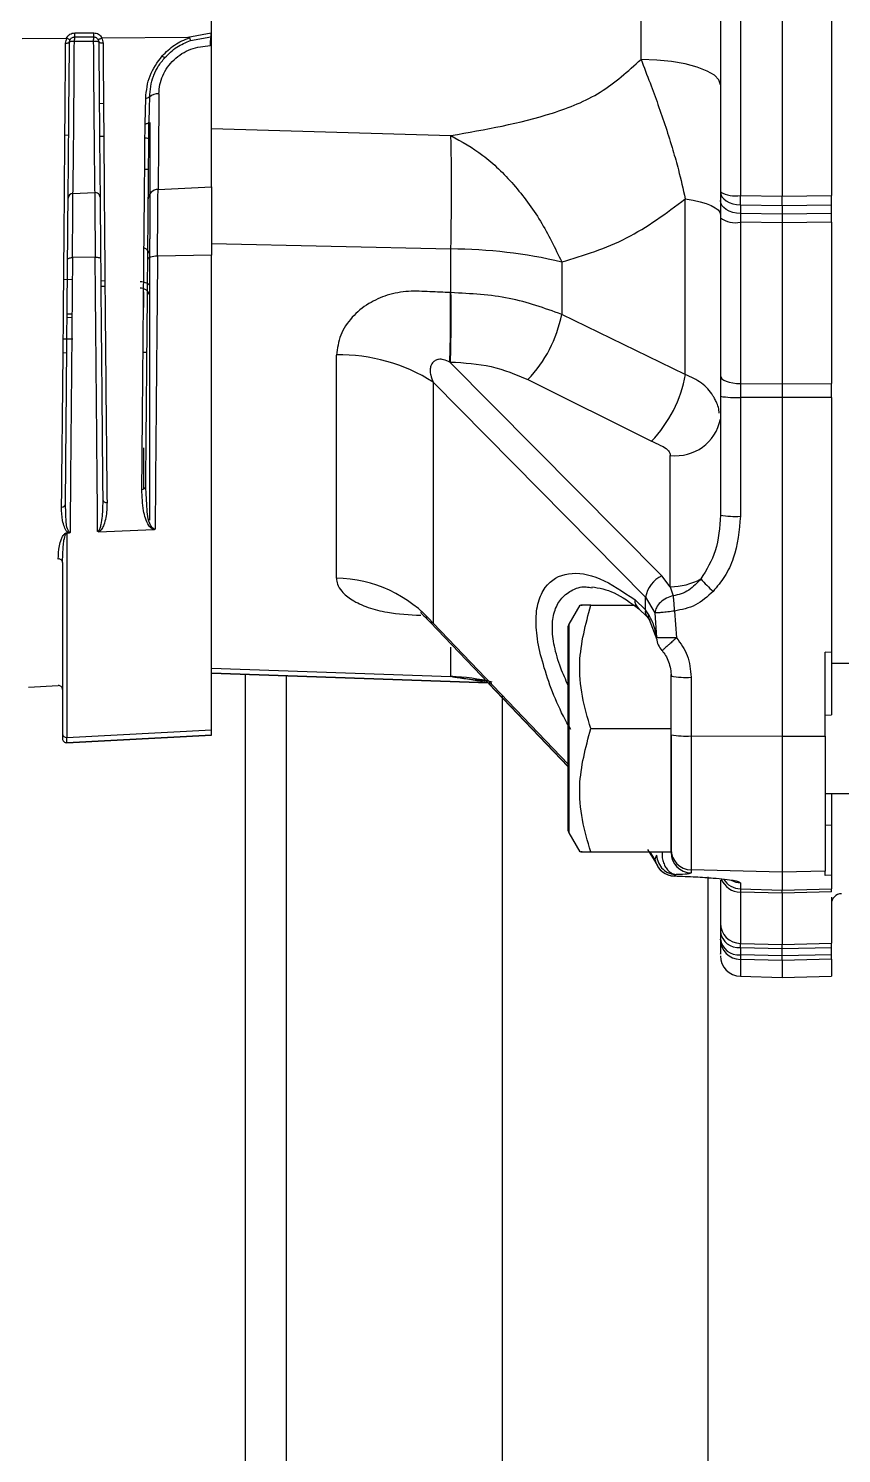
# Model space of a CAD drawing. Extents: x 150 to 4150, y 50 to 2920.
# Drawn here: x 1915.6 to 2014.5, y 1716.6 to 1889.9 of the extents above; entities that cross this region are included whole.
import ezdxf

# ---------------------------------------------------------------- set-up
doc = ezdxf.new("R2010")
doc.units = 0
doc.header["$LTSCALE"] = 10
doc.linetypes.add('SLD-KATı', pattern=[0])
doc.layers.get('0').update_dxf_attribs({"linetype": 'CONTINUOUS'})

msp = doc.modelspace()

# ---------------------------------------------------------------- linework, layer by layer
at = {"color": 7, "linetype": 'SLD-KATı'}
for p, q in [((2002.16, 1913.22), (2002.16, 1869.62)), ((2007.23, 1913.27), (2007.23, 1869.56)), ((2013.23, 1913.2), (2013.23, 1869.63)), ((1990.08, 1886.19), (1990.08, 1896.65)), ((1937.85, 1889.41), (1937.85, 1893.49)), ((1921.23, 1889.41), (1923.53, 1889.41)), ((1934.98, 1888.89), (1937.79, 1889.41)), ((1937.79, 1889.41), (1937.85, 1889.41)), ((1914.81, 1888.73), (1920.21, 1888.77)), ((1923.47, 1888.37), (1921.17, 1888.37)), ((1921.2, 1888.92), (1923.51, 1888.92)), ((1924.53, 1888.81), (1934.98, 1888.89)), ((1935.31, 1888.5), (1937.77, 1888.92)), ((1937.85, 1887.86), (1937.7, 1887.86)), ((1937.77, 1888.92), (1937.85, 1888.92)), ((1937.85, 1870.68), (1937.85, 1887.86)), ((1924.2, 1880.84), (1924.71, 1880.82)), ((1929.77, 1878.36), (1929.84, 1881.47)), ((1930.3, 1881.6), (1930.27, 1880.3)), ((1931.34, 1870.37), (1937.85, 1870.68)), ((1937.85, 1870.68), (1937.85, 1862.37)), ((1999.73, 1870.09), (1999.73, 1869.04)), ((1921, 1869.87), (1923.64, 1869.99)), ((1995.46, 1847.86), (1995.46, 1869.24)), ((2002.16, 1869.62), (2007.23, 1869.56)), ((2002.16, 1868.48), (2007.23, 1868.42)), ((2002.16, 1868.48), (2002.16, 1867.43)), ((2007.23, 1869.56), (2013.23, 1869.63)), ((2007.23, 1868.42), (2013.23, 1868.49)), ((2007.23, 1868.42), (2007.23, 1867.37)), ((2013.23, 1867.44), (2013.23, 1868.49)), ((2007.23, 1867.37), (2002.16, 1867.43)), ((2013.23, 1867.44), (2007.23, 1867.37)), ((2007.23, 1866.31), (2002.16, 1866.37)), ((2002.16, 1866.37), (2002.16, 1846.75)), ((2013.23, 1866.38), (2007.23, 1866.31)), ((2007.23, 1866.31), (2007.23, 1846.72)), ((2013.23, 1866.38), (2013.23, 1846.76)), ((1966.96, 1857.82), (1966.96, 1863.13)), ((1923.7, 1862.12), (1920.94, 1862.07)), ((1937.85, 1862.37), (1931.28, 1862.26)), ((1937.85, 1804.63), (1937.85, 1862.37)), ((1980.43, 1861.55), (1980.43, 1855.17)), ((1924.89, 1858.56), (1924.39, 1858.58)), ((1966.96, 1857.82), (1966.9, 1857.82)), ((1995.46, 1847.86), (1980.43, 1855.17)), ((1953.03, 1823.08), (1953.03, 1850.23)), ((1992.6, 1823.37), (1966.84, 1849.38)), ((1966.84, 1849.38), (1966.9, 1849.38)), ((1999.73, 1847.72), (1999.73, 1845.21)), ((1964.8, 1846.93), (1990.62, 1820.78)), ((1964.8, 1846.93), (1964.8, 1817.61)), ((1976.32, 1847.24), (1991.36, 1839.75)), ((2002.16, 1846.75), (2007.23, 1846.72)), ((2002.16, 1846.75), (2002.16, 1845.08)), ((2007.23, 1846.72), (2013.23, 1846.76)), ((1999.73, 1845.21), (1999.73, 1830.75)), ((2007.23, 1845.05), (2002.16, 1845.08)), ((2002.16, 1845.08), (2002.16, 1830.62)), ((2013.23, 1845.08), (2007.23, 1845.05)), ((2007.23, 1845.05), (2007.23, 1803.88)), ((2013.23, 1845.08), (2013.23, 1814.05)), ((1929.6, 1833.95), (1929.6, 1838.94)), ((1993.64, 1822.04), (1993.64, 1838.02)), ((1920.25, 1828.61), (1920.45, 1828.62)), ((1920.45, 1828.56), (1920.25, 1828.55)), ((1920.25, 1828.55), (1920.25, 1803.71)), ((1920.45, 1828.56), (1920.45, 1828.62)), ((1924.14, 1828.74), (1930.81, 1829.01)), ((1993.64, 1822.04), (1992.6, 1823.37)), ((1993.64, 1822.04), (1993.99, 1820.95)), ((1982.63, 1819.8), (1981.3, 1817.49)), ((1983.97, 1819.8), (1989.48, 1819.8)), ((1989.31, 1820.48), (1990.62, 1819.23)), ((1990.62, 1819.23), (1990.62, 1820.78)), ((1990.62, 1820.78), (1991.77, 1818.87)), ((1989.81, 1819.36), (1990.8, 1818.41)), ((1990.96, 1818.76), (1990.62, 1819.23)), ((1990.8, 1818.41), (1991.07, 1818.07)), ((1991.07, 1818.07), (1991.99, 1815.64)), ((1991.77, 1818.87), (1991.97, 1815.89)), ((1994.13, 1819.08), (1994.4, 1815.84)), ((1964.44, 1817.74), (1981.23, 1800.17)), ((1981.23, 1804.8), (1981.23, 1817.24)), ((2013.23, 1814.05), (2012.48, 1814.08)), ((2012.48, 1803.89), (2012.48, 1814.08)), ((2013.23, 1814.05), (2013.23, 1806.46)), ((1937.85, 1812.16), (1966.96, 1811.14)), ((1937.85, 1811.54), (1971.49, 1810.36)), ((1941.98, 1660.17), (1941.98, 1811.39)), ((1946.98, 1660.17), (1946.98, 1811.22)), ((1971.95, 1810.26), (1966.96, 1811.15)), ((1993.73, 1804.8), (1993.73, 1811.36)), ((2019.48, 1812.71), (2013.23, 1812.71)), ((1915.59, 1809.85), (1919.2, 1810.04)), ((1971.57, 1810.24), (1981.23, 1800.15)), ((1996.16, 1811.04), (1996.16, 1803.9)), ((1973.23, 1658.92), (1973.23, 1808.8)), ((2012.48, 1806.44), (2013.23, 1806.46)), ((1919.73, 1804.21), (1919.73, 1803.58)), ((1920.25, 1803.71), (1937.85, 1804.63)), ((1937.85, 1804.01), (1937.85, 1804.63)), ((1981.23, 1792.35), (1981.23, 1804.8)), ((1983.97, 1804.8), (1993.73, 1804.8)), ((1993.73, 1789.8), (1993.73, 1804.8)), ((1937.85, 1804.01), (1920.25, 1803.08)), ((1920.25, 1803.08), (1937.85, 1804)), ((1920.25, 1803.08), (1920.25, 1803.71)), ((1996.16, 1803.9), (2007.23, 1803.88)), ((1996.16, 1803.9), (1996.16, 1787.61)), ((2007.23, 1803.88), (2012.48, 1803.89)), ((2007.23, 1803.88), (2007.23, 1787.32)), ((2012.48, 1803.89), (2012.48, 1787.46)), ((2012.48, 1796.88), (2021.48, 1796.88)), ((2013.23, 1796.88), (2013.23, 1793.02)), ((1981.3, 1792.1), (1982.63, 1789.8)), ((2013.23, 1793.02), (2012.48, 1793.04)), ((2013.23, 1793.02), (2013.23, 1786.95)), ((1983.97, 1789.8), (1993.73, 1789.8)), ((1990.85, 1790.1), (1991.87, 1788.45)), ((1991.97, 1789.41), (1991.77, 1788.88)), ((1994.4, 1787.03), (1994.13, 1786.87)), ((2007.23, 1787.32), (1996.16, 1787.61)), ((1996.16, 1787.61), (1996.16, 1787.24)), ((2012.48, 1787.46), (2007.23, 1787.32)), ((2007.23, 1787.32), (2007.23, 1785.16)), ((2012.48, 1786.92), (2012.48, 1787.46)), ((2013.23, 1786.95), (2012.48, 1786.92)), ((2013.23, 1786.95), (2013.23, 1785.32)), ((1998.23, 1747.67), (1998.23, 1786.76)), ((1998.57, 1786.64), (1998.85, 1786.62)), ((2002.16, 1786.05), (2002.16, 1785.29)), ((2002.16, 1785.29), (2007.23, 1785.16)), ((2002.16, 1785.29), (2002.16, 1784.91)), ((2007.23, 1785.16), (2013.23, 1785.32)), ((2007.23, 1784.78), (2002.16, 1784.91)), ((2002.16, 1784.91), (2002.16, 1778.67)), ((2013.23, 1784.94), (2007.23, 1784.78)), ((2007.23, 1784.78), (2007.23, 1778.55)), ((2013.23, 1784.3), (2013.23, 1778.7)), ((1999.73, 1780.06), (1999.73, 1779.18)), ((2002.16, 1778.67), (2007.23, 1778.55)), ((2007.23, 1778.55), (2013.23, 1778.7)), ((2002.16, 1778.15), (2007.23, 1778.03)), ((2002.16, 1778.15), (2002.16, 1777.27)), ((2007.23, 1777.15), (2002.16, 1777.27)), ((2007.23, 1776.6), (2002.16, 1776.73)), ((2007.23, 1778.03), (2013.23, 1778.17)), ((2007.23, 1777.15), (2007.23, 1778.03)), ((2013.23, 1777.29), (2007.23, 1777.15)), ((2013.23, 1776.75), (2007.23, 1776.6)), ((2007.23, 1776.6), (2007.23, 1774.54)), ((2013.23, 1777.29), (2013.23, 1778.17)), ((2013.23, 1776.75), (2013.23, 1774.7)), ((2002.16, 1774.68), (2007.23, 1774.54)), ((2007.23, 1774.54), (2013.23, 1774.7)), ((1998.23, 1673), (1998.23, 1747.67))]:
    msp.add_line(p, q, dxfattribs=at)
at = {"color": 8, "linetype": 'SLD-KATı'}
for p, q in [((1930.27, 1880.3), (1930.24, 1878.54)), ((1937.85, 1877.78), (1966.96, 1876.92)), ((1920.48, 1876.94), (1920.02, 1876.96)), ((1924.74, 1876.8), (1924.23, 1876.82)), ((1930.19, 1872.81), (1929.72, 1872.81)), ((1937.85, 1863.79), (1966.96, 1863.13)), ((1929.95, 1863.07), (1929.97, 1863.07)), ((1919.88, 1859.45), (1920.91, 1859.41)), ((1924.38, 1859.29), (1924.88, 1859.27)), ((1920.28, 1854.82), (1920.87, 1854.81)), ((1920.88, 1855.2), (1920.29, 1855.2)), ((1919.82, 1852.2), (1920.98, 1852.18)), ((1920.25, 1850.47), (1919.8, 1850.48)), ((1929.6, 1850.59), (1930, 1850.59)), ((1964.8, 1817.61), (1964.45, 1817.74)), ((1981.23, 1800.45), (1964.8, 1817.61)), ((1981.3, 1817.49), (1981.3, 1804.8)), ((1966.96, 1811.14), (1966.96, 1814.68)), ((1971.49, 1810.37), (1937.85, 1811.54)), ((1981.3, 1804.8), (1981.3, 1792.1)), ((1991.77, 1788.88), (1991.17, 1789.8)), ((1991.92, 1788.4), (1991.77, 1788.88)), ((2002.16, 1776.73), (2002.16, 1774.68))]:
    msp.add_line(p, q, dxfattribs=at)
at = {"color": 7, "linetype": 'SLD-KATı', "flags": 128}
for points in [[(1920.1, 1888.16), (1920.2, 1888.16), (1920.29, 1888.17), (1920.37, 1888.18), (1920.44, 1888.2), (1920.5, 1888.22), (1920.54, 1888.24), (1920.57, 1888.27), (1920.58, 1888.3)], [(1924.66, 1888.16), (1924.56, 1888.16), (1924.46, 1888.16), (1924.37, 1888.17), (1924.29, 1888.19), (1924.22, 1888.21), (1924.17, 1888.24), (1924.14, 1888.27), (1924.13, 1888.3)], [(1999.73, 1883.08), (1999.54, 1883.68), (1999, 1884.25), (1998.11, 1884.77), (1996.92, 1885.24), (1995.46, 1885.63), (1993.8, 1885.92), (1991.98, 1886.11), (1990.08, 1886.19)], [(1929.77, 1878.36), (1929.86, 1878.36), (1929.95, 1878.37), (1930.03, 1878.39), (1930.1, 1878.41), (1930.16, 1878.44), (1930.2, 1878.47), (1930.23, 1878.51), (1930.24, 1878.54)], [(1999.73, 1870.09), (1999.77, 1869.78), (1999.91, 1869.48), (2000.14, 1869.21), (2000.44, 1868.97), (2000.81, 1868.77), (2001.23, 1868.61), (2001.68, 1868.52), (2002.16, 1868.48)], [(1995.46, 1869.24), (1996.4, 1869.06), (1997.25, 1868.86), (1997.98, 1868.64), (1998.6, 1868.4), (1999.09, 1868.15), (1999.44, 1867.88), (1999.66, 1867.61), (1999.73, 1867.33)], [(2002.16, 1867.43), (2001.68, 1867.47), (2001.23, 1867.56), (2000.81, 1867.72), (2000.44, 1867.92), (2000.14, 1868.16), (1999.91, 1868.43), (1999.77, 1868.73), (1999.73, 1869.04)], [(1920.35, 1861.87), (1920.36, 1861.91), (1920.39, 1861.95), (1920.44, 1861.98), (1920.52, 1862.01), (1920.61, 1862.04), (1920.71, 1862.06), (1920.82, 1862.07), (1920.94, 1862.07)], [(1923.7, 1862.12), (1923.83, 1862.12), (1923.95, 1862.11), (1924.07, 1862.09), (1924.17, 1862.07), (1924.25, 1862.04), (1924.31, 1862), (1924.35, 1861.96), (1924.36, 1861.92)], [(1931.28, 1862.26), (1931.05, 1862.25), (1930.82, 1862.22), (1930.62, 1862.18), (1930.44, 1862.13), (1930.29, 1862.07), (1930.19, 1862), (1930.12, 1861.93), (1930.1, 1861.85)], [(1930.35, 1858.58), (1930.33, 1858.68), (1930.26, 1858.78), (1930.15, 1858.87), (1930, 1858.95), (1929.82, 1859.02), (1929.61, 1859.07), (1929.38, 1859.11), (1929.15, 1859.12)], [(1999.73, 1847.72), (1999.77, 1847.53), (1999.91, 1847.35), (2000.14, 1847.19), (2000.44, 1847.04), (2000.81, 1846.92), (2001.23, 1846.83), (2001.68, 1846.77), (2002.16, 1846.75)]]:
    msp.add_lwpolyline(points, dxfattribs=at)
at = {"color": 7, "linetype": 'SLD-KATı'}
for centre, radius, start, end in [((1918.89, 1889.29), 2.34, 350.9092, 2.97), ((1921.2, 1889.29), 2.34, 350.9089, 2.9701), ((1935.45, 1889.29), 2.35, 350.9549, 2.9581), ((1923.64, 1888.5), 2.48, 170.2535, 182.8792), ((1925.94, 1888.5), 2.47, 170.2454, 182.8822), ((1942.41, 1888.1), 4.72, 170.0214, 182.8712), ((1932.22, 1886.93), 0.507, 220.0209, 265.257), ((1929.91, 1882.09), 0.623, 262.9665, 308.1299), ((1931.29, 1880.55), 1.44, 83.7572, 133.6833), ((1931.35, 1869.17), 1.2, 90.4709, 177.1861), ((2001.59, 1873.2), 3.63, 239.1793, 279.1201), ((1921.01, 1869.27), 0.598, 90.4761, 177.1819), ((1923.69, 1869.39), 0.604, 3.1393, 95.178), ((2001.6, 1869.56), 3.24, 234.8171, 280.0771), ((1966.67, 1802.7), 60.43, 76.8349, 89.7188), ((1929.1, 1857.16), 1.25, 19.13, 40.5869), ((1798.38, 1854.9), 168.54, 358.1213, 0.9905), ((1799.04, 1854.9), 167.95, 358.1162, 0.9955), ((1965.03, 1858.12), 15.68, 316.0829, 349.1641), ((1953.45, 1829.1), 21.14, 57.543, 91.1424), ((1979.99, 1850.6), 15.72, 316.3398, 349.9539), ((2001.57, 1856.7), 11.64, 260.9127, 272.9369), ((1994.31, 1843.5), 5.52, 263.0784, 348.8711), ((1929.41, 1834.34), 0.449, 266.3637, 352.4291), ((1919.64, 1832.18), 0.452, 266.8657, 353.0841), ((1925.07, 1832.76), 0.464, 187.8351, 278.2876), ((2001.57, 1842.24), 11.64, 260.9127, 272.9369), ((1922.59, 1828.58), 2.33, 179.2897, 180.7103), ((1919.26, 1824.95), 0.473, 4.8842, 96.6123), ((1994.21, 1820.1), 3.65, 116.0224, 169.1186), ((1952.85, 1807.31), 15.77, 40.7767, 89.3452), ((1993.58, 1830.01), 7.97, 270.4578, 298.3121), ((2018.45, 1842.18), 28.52, 222.2872, 226.5551), ((1981.73, 1817.24), 0.5, 150, 180), ((1994.46, 1815.98), 2.5, 184.9778, 222.7961), ((1966.09, 1786.15), 25, 76.3638, 88), ((1995.57, 1822.66), 11.64, 260.913, 272.9365), ((1919.23, 1809.54), 0.5, 0, 93), ((1920.23, 1804.21), 0.5, 179.9875, 273.0176), ((1920.23, 1803.58), 0.5, 180, 273), ((1920.23, 1803.58), 0.5, 179.9908, 273.0143), ((1995.57, 1815.52), 11.64, 260.913, 272.9365), ((1981.73, 1792.35), 0.5, 180, 210), ((1996.23, 1790.11), 2.5, 180.041, 268.5376), ((1996.23, 1789.73), 2.5, 180.041, 268.5374), ((1994.2, 1789.36), 2.5, 198.5007, 268.2334), ((2014.48, 1783.46), 1.25, 91, 180), ((2002.2, 1781.14), 2.47, 180.6707, 269.2096), ((2001.95, 1780.39), 2.25, 188.3101, 275.3291), ((2001.95, 1779.51), 2.25, 188.31, 275.3292), ((2002.2, 1779.2), 2.48, 180.491, 269.0251), ((2002.23, 1777.17), 2.5, 180, 268.5)]:
    msp.add_arc(centre, radius, start, end, dxfattribs=at)
at = {"color": 8, "linetype": 'SLD-KATı'}
for centre, radius, start, end in [((1929.8, 1875.78), 0.84, 48.46, 92.2103), ((1990.73, 1820.44), 1.42, 178.3731, 229.5138), ((1991.55, 1819), 0.956, 166.3132, 218.2981), ((1991.79, 1818.54), 0.858, 164.9727, 212.9638), ((2002.15, 1787.37), 2.46, 200.2204, 270.2966), ((2002.23, 1787.8), 2.5, 212.0241, 268.5107), ((2002.23, 1788.55), 2.5, 241.6941, 268.5077)]:
    msp.add_arc(centre, radius, start, end, dxfattribs=at)
at = {"color": 7, "linetype": 'SLD-KATı'}
for points, knots in [([(1999.73, 1912.75), (1999.73, 1908.03), (1999.73, 1898.6), (1999.73, 1884.23), (1999.73, 1874.8), (1999.73, 1870.09)], [0, 0, 0, 0, 0.333216, 0.66677, 1, 1, 1, 1]), ([(1920.21, 1888.77), (1920.27, 1888.86), (1920.37, 1889.05), (1920.62, 1889.25), (1920.91, 1889.38), (1921.12, 1889.4), (1921.23, 1889.41)], [0, 0, 0, 0, 0.25034, 0.500374, 0.748982, 1, 1, 1, 1]), ([(1923.53, 1889.41), (1923.63, 1889.4), (1923.84, 1889.38), (1924.12, 1889.26), (1924.36, 1889.07), (1924.47, 1888.89), (1924.53, 1888.81)], [0, 0, 0, 0, 0.25096, 0.499678, 0.749623, 1, 1, 1, 1]), ([(1937.85, 1888.92), (1937.85, 1888.92), (1937.85, 1888.93), (1937.85, 1889.02), (1937.85, 1889.15), (1937.85, 1889.29), (1937.85, 1889.37), (1937.85, 1889.41)], [0, 0, 0, 0, 0.217771, 0.435552, 0.653115, 0.870403, 1, 1, 1, 1]), ([(1919.61, 1831.73), (1919.65, 1835.43), (1919.73, 1842.83), (1919.86, 1856.51), (1919.98, 1871.59), (1920.06, 1882.63), (1920.1, 1888.16)], [0, 0, 0, 0, 0.250022, 0.500029, 0.750022, 1, 1, 1, 1]), ([(1920.09, 1832.13), (1920.12, 1835.78), (1920.18, 1843.15), (1920.3, 1856.79), (1920.43, 1871.83), (1920.53, 1882.83), (1920.58, 1888.3)], [0, 0, 0, 0, 0.248412, 0.499997, 0.751584, 1, 1, 1, 1]), ([(1920.1, 1888.16), (1920.11, 1888.26), (1920.13, 1888.47), (1920.23, 1888.66), (1920.28, 1888.76)], [0, 0, 0, 0, 0.50289, 1, 1, 1, 1]), ([(1920.21, 1888.77), (1920.23, 1888.77), (1920.25, 1888.77), (1920.27, 1888.76), (1920.28, 1888.76)], [0, 0, 0, 0, 0.6500137, 1, 1, 1, 1]), ([(1920.28, 1888.76), (1920.33, 1888.73), (1920.43, 1888.68), (1920.54, 1888.63), (1920.63, 1888.6), (1920.65, 1888.6), (1920.66, 1888.6)], [0, 0, 0, 0, 0.2669883, 0.5000976, 0.7150265, 1, 1, 1, 1]), ([(1920.58, 1888.3), (1920.58, 1888.36), (1920.59, 1888.46), (1920.64, 1888.56), (1920.66, 1888.6)], [0, 0, 0, 0, 0.546528, 1, 1, 1, 1]), ([(1921.17, 1888.37), (1921.1, 1888.37), (1920.97, 1888.37), (1920.81, 1888.36), (1920.7, 1888.34), (1920.63, 1888.33), (1920.59, 1888.32), (1920.58, 1888.3), (1920.58, 1888.3)], [0, 0, 0, 0, 0.204228, 0.438025, 0.56697, 0.703581, 0.847923, 1, 1, 1, 1]), ([(1920.66, 1888.6), (1920.68, 1888.64), (1920.74, 1888.73), (1920.86, 1888.83), (1921.02, 1888.9), (1921.14, 1888.91), (1921.2, 1888.92)], [0, 0, 0, 0, 0.216212, 0.45495, 0.716093, 1, 1, 1, 1]), ([(1921, 1869.87), (1921.02, 1870.8), (1921.04, 1872.67), (1921.09, 1877.12), (1921.13, 1882.41), (1921.15, 1886.38), (1921.17, 1888.37)], [0, 0, 0, 0, 0.250035, 0.500047, 0.750035, 1, 1, 1, 1]), ([(1923.47, 1888.37), (1923.49, 1886.4), (1923.51, 1882.44), (1923.56, 1877.19), (1923.6, 1872.78), (1923.62, 1870.92), (1923.64, 1869.99)], [0, 0, 0, 0, 0.250035, 0.500046, 0.750034, 1, 1, 1, 1]), ([(1924.13, 1888.3), (1924.13, 1888.3), (1924.12, 1888.32), (1924.06, 1888.34), (1923.96, 1888.35), (1923.83, 1888.37), (1923.68, 1888.37), (1923.56, 1888.37), (1923.47, 1888.37)], [0, 0, 0, 0, 0.1504009, 0.2840879, 0.5001424, 0.6293511, 0.7558452, 1, 1, 1, 1]), ([(1923.51, 1888.92), (1923.56, 1888.91), (1923.66, 1888.91), (1923.81, 1888.84), (1923.94, 1888.75), (1924.01, 1888.67), (1924.04, 1888.62)], [0, 0, 0, 0, 0.250127, 0.500151, 0.750095, 1, 1, 1, 1]), ([(1924.04, 1888.62), (1924.04, 1888.62), (1924.05, 1888.61), (1924.1, 1888.62), (1924.17, 1888.64), (1924.3, 1888.7), (1924.4, 1888.76), (1924.46, 1888.79)], [0, 0, 0, 0, 0.156705, 0.29638, 0.501191, 0.73129, 1, 1, 1, 1]), ([(1924.04, 1888.62), (1924.06, 1888.57), (1924.12, 1888.47), (1924.13, 1888.36), (1924.13, 1888.3)], [0, 0, 0, 0, 0.5000406, 1, 1, 1, 1]), ([(1924.13, 1888.3), (1924.18, 1882.9), (1924.27, 1872.03), (1924.4, 1857.15), (1924.52, 1843.65), (1924.58, 1836.33), (1924.62, 1832.7)], [0, 0, 0, 0, 0.248446, 0.500003, 0.751558, 1, 1, 1, 1]), ([(1924.53, 1888.81), (1924.51, 1888.81), (1924.49, 1888.8), (1924.47, 1888.79), (1924.46, 1888.79)], [0, 0, 0, 0, 0.612091, 1, 1, 1, 1]), ([(1924.46, 1888.79), (1924.51, 1888.69), (1924.63, 1888.49), (1924.65, 1888.27), (1924.66, 1888.16)], [0, 0, 0, 0, 0.498759, 1, 1, 1, 1]), ([(1924.66, 1888.16), (1924.7, 1882.7), (1924.78, 1871.78), (1924.9, 1856.87), (1925.02, 1843.33), (1925.1, 1835.98), (1925.14, 1832.3)], [0, 0, 0, 0, 0.250022, 0.500029, 0.750021, 1, 1, 1, 1]), ([(1931.45, 1881.99), (1931.48, 1882.36), (1931.52, 1883.11), (1931.89, 1884.22), (1932.47, 1885.25), (1933.52, 1886.46), (1935.27, 1887.61), (1936.89, 1887.78), (1937.7, 1887.86)], [0, 0, 0, 0, 0.126813, 0.25095, 0.376185, 0.501454, 0.750665, 1, 1, 1, 1]), ([(1931.84, 1886.6), (1932.32, 1887.08), (1933.28, 1888.03), (1934.55, 1888.57), (1935.19, 1888.84)], [0, 0, 0, 0, 0.499382, 1, 1, 1, 1]), ([(1932.18, 1886.42), (1932.64, 1886.87), (1933.54, 1887.76), (1934.72, 1888.25), (1935.31, 1888.5)], [0, 0, 0, 0, 0.5037807, 1, 1, 1, 1]), ([(1934.98, 1888.89), (1935, 1888.89), (1935.04, 1888.89), (1935.1, 1888.89), (1935.15, 1888.88), (1935.17, 1888.86), (1935.18, 1888.85), (1935.19, 1888.84), (1935.19, 1888.84)], [0, 0, 0, 0, 0.321466, 0.545377, 0.78298, 0.877623, 0.956228, 1, 1, 1, 1]), ([(1935.31, 1888.5), (1935.31, 1888.5), (1935.3, 1888.51), (1935.29, 1888.55), (1935.26, 1888.62), (1935.23, 1888.73), (1935.2, 1888.8), (1935.19, 1888.84)], [0, 0, 0, 0, 0.160157, 0.315769, 0.597395, 0.827015, 1, 1, 1, 1]), ([(1937.85, 1887.86), (1937.85, 1887.97), (1937.85, 1888.2), (1937.85, 1888.53), (1937.85, 1888.79), (1937.85, 1888.91), (1937.85, 1888.91), (1937.85, 1888.92)], [0, 0, 0, 0, 0.1757965, 0.4141362, 0.6525191, 0.8912252, 1, 1, 1, 1]), ([(1929.84, 1881.47), (1929.94, 1882.4), (1930.13, 1884.26), (1931.27, 1885.82), (1931.84, 1886.6)], [0, 0, 0, 0, 0.500884, 1, 1, 1, 1]), ([(1930.3, 1881.6), (1930.39, 1882.46), (1930.49, 1883.37), (1930.97, 1884.6), (1931.36, 1885.41), (1931.9, 1886.07), (1932.18, 1886.42)], [0, 0, 0, 0, 0.499742, 0.526146, 0.749818, 1, 1, 1, 1]), ([(1966.96, 1876.92), (1971.13, 1877.65), (1977.38, 1878.74), (1985.29, 1881.87), (1988.49, 1884.75), (1990.08, 1886.19)], [0, 0, 0, 0, 0.500419, 0.751865, 1, 1, 1, 1]), ([(1990.08, 1886.19), (1990.44, 1885.23), (1991.15, 1883.4), (1992.16, 1880.66), (1993.09, 1877.94), (1993.92, 1875.3), (1994.73, 1872.41), (1995.19, 1870.42), (1995.46, 1869.24)], [0, 0, 0, 0, 0.175278, 0.335341, 0.500704, 0.664413, 0.801159, 1, 1, 1, 1]), ([(1931.45, 1881.99), (1931.44, 1880.73), (1931.42, 1878.21), (1931.4, 1874.98), (1931.37, 1872.24), (1931.35, 1870.99), (1931.34, 1870.37)], [0, 0, 0, 0, 0.249976, 0.499969, 0.749977, 1, 1, 1, 1]), ([(1929.38, 1833.89), (1929.4, 1836.66), (1929.45, 1842.37), (1929.54, 1852.73), (1929.65, 1864.68), (1929.73, 1873.72), (1929.77, 1878.36)], [0, 0, 0, 0, 0.228846, 0.471799, 0.728852, 1, 1, 1, 1]), ([(1929.85, 1834.28), (1929.88, 1837.29), (1929.93, 1843.34), (1930.03, 1854.08), (1930.13, 1865.77), (1930.2, 1874.3), (1930.24, 1878.54)], [0, 0, 0, 0, 0.2489655, 0.4999975, 0.7510308, 1, 1, 1, 1]), ([(1930.35, 1878.49), (1930.35, 1877.87), (1930.35, 1876.43), (1930.35, 1873.18), (1930.35, 1869.11), (1930.35, 1865.95), (1930.35, 1864.36)], [0, 0, 0, 0, 0.2041541, 0.468759, 0.7333648, 1, 1, 1, 1]), ([(1966.96, 1876.92), (1968.27, 1876.19), (1970.92, 1874.71), (1974.64, 1871.08), (1977.96, 1866.68), (1979.61, 1863.24), (1980.43, 1861.55)], [0, 0, 0, 0, 0.246686, 0.499999, 0.753316, 1, 1, 1, 1]), ([(1966.96, 1863.13), (1966.98, 1864.04), (1967, 1865.96), (1967.03, 1868.7), (1967.03, 1871.54), (1967.02, 1874.52), (1966.98, 1876.06), (1966.96, 1876.92)], [0, 0, 0, 0, 0.153714, 0.323406, 0.500227, 0.721894, 1, 1, 1, 1]), ([(1931.28, 1862.26), (1931.28, 1863.14), (1931.3, 1864.9), (1931.31, 1867.17), (1931.33, 1869.08), (1931.34, 1869.94), (1931.34, 1870.37)], [0, 0, 0, 0, 0.249976, 0.49997, 0.749978, 1, 1, 1, 1]), ([(1920.94, 1862.07), (1920.95, 1863.01), (1920.96, 1864.82), (1920.98, 1867.72), (1921, 1869.03), (1921, 1869.87)], [0, 0, 0, 0, 0.278317, 0.538124, 1, 1, 1, 1]), ([(1923.64, 1869.99), (1923.64, 1869.15), (1923.66, 1867.82), (1923.68, 1864.89), (1923.7, 1863.07), (1923.7, 1862.12)], [0, 0, 0, 0, 0.461995, 0.721765, 1, 1, 1, 1]), ([(1980.43, 1861.55), (1983.12, 1862.36), (1988.48, 1863.99), (1993.14, 1867.49), (1995.46, 1869.24)], [0, 0, 0, 0, 0.50179, 1, 1, 1, 1]), ([(1999.73, 1869.04), (1999.73, 1868.71), (1999.73, 1868.07), (1999.73, 1867.29), (1999.73, 1866.91)], [0, 0, 0, 0, 0.500863, 1, 1, 1, 1]), ([(2002.16, 1868.48), (2002.16, 1868.65), (2002.16, 1869), (2002.16, 1869.41), (2002.16, 1869.62)], [0, 0, 0, 0, 0.499995, 1, 1, 1, 1]), ([(2007.23, 1868.42), (2007.23, 1868.59), (2007.23, 1868.94), (2007.23, 1869.35), (2007.23, 1869.56)], [0, 0, 0, 0, 0.499991, 1, 1, 1, 1]), ([(2013.23, 1868.49), (2013.23, 1868.58), (2013.23, 1868.75), (2013.23, 1869.12), (2013.23, 1869.43), (2013.23, 1869.63)], [0, 0, 0, 0, 0.256532, 0.513052, 1, 1, 1, 1]), ([(1999.73, 1866.91), (1999.73, 1863.64), (1999.73, 1857.11), (1999.73, 1850.85), (1999.73, 1847.72)], [0, 0, 0, 0, 0.5, 1, 1, 1, 1]), ([(2002.16, 1867.43), (2002.16, 1867.27), (2002.16, 1866.95), (2002.16, 1866.56), (2002.16, 1866.37)], [0, 0, 0, 0, 0.5013371, 1, 1, 1, 1]), ([(2007.23, 1867.37), (2007.23, 1867.29), (2007.23, 1867.13), (2007.23, 1866.78), (2007.23, 1866.49), (2007.23, 1866.31)], [0, 0, 0, 0, 0.2558847, 0.5117798, 1, 1, 1, 1]), ([(2013.23, 1866.38), (2013.23, 1866.48), (2013.23, 1866.67), (2013.23, 1867.04), (2013.23, 1867.28), (2013.23, 1867.44)], [0, 0, 0, 0, 0.255736, 0.51149, 1, 1, 1, 1]), ([(1929.64, 1863.28), (1929.7, 1863.25), (1929.88, 1863.17), (1930.11, 1862.94), (1930.22, 1862.71), (1930.28, 1862.6)], [0, 0, 0, 0, 0.2138546, 0.608936, 1, 1, 1, 1]), ([(1930.35, 1830.15), (1930.35, 1831.68), (1930.35, 1835.68), (1930.35, 1843.72), (1930.35, 1853.61), (1930.35, 1860.82), (1930.35, 1864.36)], [0, 0, 0, 0, 0.174918, 0.457776, 0.733749, 1, 1, 1, 1]), ([(1920.94, 1862.07), (1920.91, 1858.69), (1920.85, 1852.1), (1920.77, 1843.2), (1920.7, 1835.34), (1920.66, 1830.82), (1920.64, 1828.63)], [0, 0, 0, 0, 0.272381, 0.529846, 0.772387, 1, 1, 1, 1]), ([(1924, 1828.77), (1923.98, 1830.95), (1923.94, 1835.46), (1923.87, 1843.3), (1923.79, 1852.18), (1923.73, 1858.75), (1923.7, 1862.12)], [0, 0, 0, 0, 0.227705, 0.470274, 0.727705, 1, 1, 1, 1]), ([(1931.28, 1862.26), (1931.25, 1858.9), (1931.19, 1852.36), (1931.11, 1843.52), (1931.04, 1835.71), (1931.01, 1831.23), (1930.99, 1829.05)], [0, 0, 0, 0, 0.272367, 0.529827, 0.772373, 1, 1, 1, 1]), ([(1929.15, 1858.42), (1929.26, 1858.41), (1929.5, 1858.38), (1929.83, 1858.21), (1930.11, 1857.95), (1930.22, 1857.72), (1930.27, 1857.61)], [0, 0, 0, 0, 0.233443, 0.484274, 0.743357, 1, 1, 1, 1]), ([(1966.9, 1857.82), (1966.07, 1857.85), (1964.37, 1857.93), (1961.79, 1858.06), (1959.22, 1857.61), (1956.84, 1856.52), (1954.83, 1854.88), (1953.38, 1852.68), (1953.15, 1851.04), (1953.03, 1850.23)], [0, 0, 0, 0, 0.133751, 0.271545, 0.413434, 0.547596, 0.695688, 0.848483, 1, 1, 1, 1]), ([(1929.6, 1856), (1929.6, 1856.25), (1929.6, 1856.75), (1929.6, 1857.51), (1929.6, 1857.9)], [0, 0, 0, 0, 0.499999, 1, 1, 1, 1]), ([(1980.43, 1855.17), (1978.35, 1855.92), (1974.21, 1857.43), (1969.38, 1857.69), (1966.96, 1857.82)], [0, 0, 0, 0, 0.500057, 1, 1, 1, 1]), ([(1966.84, 1849.38), (1966.58, 1849.48), (1966.15, 1849.67), (1965.52, 1849.75), (1965.04, 1849.58), (1964.75, 1849.33), (1964.58, 1849.05), (1964.46, 1848.74), (1964.4, 1848.3), (1964.52, 1847.66), (1964.69, 1847.21), (1964.8, 1846.93)], [0, 0, 0, 0, 0.1858231, 0.3148961, 0.4036276, 0.4961021, 0.5456857, 0.6032287, 0.7017557, 0.8163085, 1, 1, 1, 1]), ([(1966.9, 1849.38), (1968.59, 1849.28), (1971.98, 1849.08), (1974.88, 1847.85), (1976.32, 1847.24)], [0, 0, 0, 0, 0.499836, 1, 1, 1, 1]), ([(2007.23, 1846.72), (2007.23, 1846.58), (2007.23, 1846.31), (2007.23, 1845.76), (2007.23, 1845.33), (2007.23, 1845.05)], [0, 0, 0, 0, 0.253083, 0.506155, 1, 1, 1, 1]), ([(2013.23, 1845.08), (2013.23, 1845.23), (2013.23, 1845.52), (2013.23, 1846.08), (2013.23, 1846.49), (2013.23, 1846.76)], [0, 0, 0, 0, 0.252937, 0.505879, 1, 1, 1, 1]), ([(1991.36, 1839.75), (1991.37, 1839.75), (1991.43, 1839.72), (1991.9, 1839.5), (1992.66, 1839.19), (1993.35, 1838.7), (1993.61, 1838.31), (1993.63, 1838.11), (1993.64, 1838.02)], [0, 0, 0, 0, 0.007951, 0.06921, 0.48194, 0.766059, 0.886001, 1, 1, 1, 1]), ([(1930.81, 1829.01), (1930.75, 1829.04), (1930.46, 1829.15), (1929.91, 1829.91), (1929.47, 1831.47), (1929.41, 1833.01), (1929.38, 1833.89)], [0, 0, 0, 0, 0.027287, 0.125138, 0.499902, 1, 1, 1, 1]), ([(1930.99, 1829.05), (1930.97, 1829.05), (1930.94, 1829.05), (1930.87, 1829.07), (1930.77, 1829.12), (1930.1, 1829.82), (1930, 1831.59), (1929.9, 1833.34), (1929.85, 1834.28)], [0, 0, 0, 0, 0.0057737, 0.0116377, 0.0244133, 0.0532248, 0.4907536, 1, 1, 1, 1]), ([(1920.64, 1828.63), (1920.64, 1828.63), (1920.62, 1828.63), (1920.59, 1828.64), (1920.54, 1828.67), (1920.19, 1829.17), (1920.16, 1830.35), (1920.11, 1831.5), (1920.09, 1832.13)], [0, 0, 0, 0, 0.004115, 0.00839, 0.018204, 0.044532, 0.487124, 1, 1, 1, 1]), ([(1924.62, 1832.7), (1924.61, 1832), (1924.59, 1830.96), (1924.43, 1829.79), (1924.3, 1829.23), (1924.19, 1828.96), (1924.12, 1828.84), (1924.06, 1828.79), (1924.02, 1828.77), (1924.01, 1828.77), (1924, 1828.77)], [0, 0, 0, 0, 0.51175, 0.766303, 0.891267, 0.951257, 0.979216, 0.990708, 0.99552, 1, 1, 1, 1]), ([(1925.14, 1832.3), (1925.12, 1831.68), (1925.09, 1830.75), (1924.81, 1829.69), (1924.57, 1829.16), (1924.38, 1828.91), (1924.24, 1828.79), (1924.17, 1828.76), (1924.14, 1828.74)], [0, 0, 0, 0, 0.499823, 0.749706, 0.886606, 0.954239, 0.979536, 1, 1, 1, 1]), ([(1920.45, 1828.62), (1920.4, 1828.65), (1920.11, 1828.84), (1919.93, 1829.36), (1919.64, 1830.35), (1919.62, 1831.18), (1919.61, 1831.73)], [0, 0, 0, 0, 0.041032, 0.249876, 0.4999, 1, 1, 1, 1]), ([(1999.73, 1830.75), (1999.64, 1829.27), (1999.48, 1826.49), (1998.03, 1824.11), (1997.36, 1823)], [0, 0, 0, 0, 0.532901, 1, 1, 1, 1]), ([(2002.16, 1830.62), (2002, 1828.88), (2001.77, 1826.32), (2000.34, 1823.28), (1999.33, 1822.06), (1998.84, 1821.48)], [0, 0, 0, 0, 0.521492, 0.771167, 1, 1, 1, 1]), ([(1919.2, 1825.42), (1919.23, 1825.95), (1919.27, 1826.74), (1919.5, 1827.72), (1919.76, 1828.22), (1919.94, 1828.47), (1920.1, 1828.57), (1920.19, 1828.6), (1920.23, 1828.61), (1920.25, 1828.61)], [0, 0, 0, 0, 0.4993966, 0.7494068, 0.8739986, 0.953449, 0.9793823, 0.9900429, 1, 1, 1, 1]), ([(1919.73, 1824.99), (1919.75, 1825.57), (1919.78, 1826.64), (1919.88, 1827.84), (1920.12, 1828.43), (1920.18, 1828.51), (1920.21, 1828.54), (1920.22, 1828.54), (1920.23, 1828.54), (1920.23, 1828.54), (1920.23, 1828.55), (1920.24, 1828.55), (1920.25, 1828.55), (1920.25, 1828.55)], [0, 0, 0, 0, 0.500819, 0.924414, 0.97211, 0.986876, 0.992248, 0.995359, 0.99539, 0.995532, 0.996068, 0.998076, 1, 1, 1, 1]), ([(1920.64, 1828.63), (1920.64, 1828.63), (1920.63, 1828.61), (1920.61, 1828.59), (1920.55, 1828.57), (1920.49, 1828.56), (1920.45, 1828.56)], [0, 0, 0, 0, 0.114438, 0.2326528, 0.5015465, 1, 1, 1, 1]), ([(1920.45, 1828.62), (1920.48, 1828.61), (1920.54, 1828.61), (1920.61, 1828.62), (1920.64, 1828.63)], [0, 0, 0, 0, 0.455412, 1, 1, 1, 1]), ([(1924.14, 1828.74), (1924.11, 1828.74), (1924.06, 1828.74), (1924.02, 1828.76), (1924, 1828.77)], [0, 0, 0, 0, 0.525561, 1, 1, 1, 1]), ([(1930.81, 1829.01), (1930.85, 1829.02), (1930.91, 1829.02), (1930.96, 1829.04), (1930.99, 1829.05)], [0, 0, 0, 0, 0.548496, 1, 1, 1, 1]), ([(1919.73, 1824.99), (1919.73, 1821.95), (1919.73, 1815.83), (1919.73, 1809.44), (1919.73, 1805.18), (1919.73, 1804.53), (1919.73, 1804.21)], [0, 0, 0, 0, 0.248135, 0.5, 0.751865, 1, 1, 1, 1]), ([(1984.09, 1822.05), (1984.98, 1821.89), (1986.81, 1821.56), (1988.8, 1820.1), (1989.81, 1819.36)], [0, 0, 0, 0, 0.492056, 1, 1, 1, 1]), ([(1997.36, 1823), (1996.9, 1822.5), (1996.21, 1821.76), (1994.99, 1821.12), (1994.32, 1821.01), (1993.99, 1820.95)], [0, 0, 0, 0, 0.498913, 0.751531, 1, 1, 1, 1]), ([(1983.97, 1804.8), (1983.58, 1806.1), (1982.81, 1808.73), (1982.37, 1813.83), (1983.35, 1817.49), (1983.97, 1819.8)], [0, 0, 0, 0, 0.2648624, 0.5354667, 1, 1, 1, 1]), ([(1983.97, 1819.8), (1983.34, 1819.8), (1982.49, 1819.8), (1982.82, 1819.8), (1982.9, 1819.8)], [0, 0, 0, 0, 0.741896, 1, 1, 1, 1]), ([(1993.99, 1820.95), (1993.71, 1820.86), (1993.13, 1820.68), (1992.4, 1820.16), (1991.89, 1819.52), (1991.81, 1819.08), (1991.77, 1818.87)], [0, 0, 0, 0, 0.241632, 0.500001, 0.758369, 1, 1, 1, 1]), ([(1993.99, 1820.95), (1994, 1820.79), (1994.02, 1820.53), (1994.06, 1819.98), (1994.1, 1819.5), (1994.13, 1819.16), (1994.13, 1819.08)], [0, 0, 0, 0, 0.295552, 0.500303, 0.877066, 1, 1, 1, 1]), ([(1998.84, 1821.48), (1998.17, 1820.86), (1996.82, 1819.63), (1995.03, 1819.26), (1994.13, 1819.08)], [0, 0, 0, 0, 0.501468, 1, 1, 1, 1]), ([(1963.33, 1819.02), (1963.32, 1818.99), (1963.27, 1818.89), (1963.68, 1818.51), (1964.17, 1818.02), (1964.44, 1817.74)], [0, 0, 0, 0, 0.167312, 0.538935, 1, 1, 1, 1]), ([(1991.97, 1815.89), (1991.89, 1816.36), (1991.74, 1817.3), (1991.22, 1818.27), (1990.96, 1818.76)], [0, 0, 0, 0, 0.499427, 1, 1, 1, 1]), ([(1994.13, 1819.08), (1993.86, 1819.05), (1993.31, 1818.98), (1992.63, 1818.91), (1992.04, 1818.86), (1991.87, 1818.87), (1991.77, 1818.87)], [0, 0, 0, 0, 0.242836, 0.500126, 0.703477, 1, 1, 1, 1]), ([(1994.4, 1815.84), (1994.1, 1815.84), (1993.48, 1815.82), (1992.73, 1815.82), (1992.29, 1815.84), (1992.04, 1815.86), (1991.99, 1815.88), (1991.97, 1815.89)], [0, 0, 0, 0, 0.240684, 0.499221, 0.696204, 0.83485, 1, 1, 1, 1]), ([(1994.4, 1815.84), (1994.9, 1815.15), (1995.94, 1813.71), (1996.09, 1811.95), (1996.16, 1811.04)], [0, 0, 0, 0, 0.485658, 1, 1, 1, 1]), ([(1992.63, 1814.28), (1992.78, 1814.09), (1993.11, 1813.68), (1993.59, 1812.63), (1993.7, 1811.75), (1993.77, 1811.15)], [0, 0, 0, 0, 0.217891, 0.461945, 1, 1, 1, 1]), ([(1983.97, 1789.8), (1983.58, 1791.1), (1982.81, 1793.73), (1982.37, 1798.83), (1983.35, 1802.49), (1983.97, 1804.8)], [0, 0, 0, 0, 0.2648623, 0.535466, 1, 1, 1, 1]), ([(1993.73, 1804.03), (1993.73, 1802.3), (1993.73, 1798.73), (1993.73, 1794.17), (1993.73, 1790.94), (1993.73, 1790.38), (1993.73, 1790.11)], [0, 0, 0, 0, 0.241412, 0.5, 0.758588, 1, 1, 1, 1]), ([(1982.9, 1789.8), (1982.82, 1789.8), (1982.49, 1789.8), (1983.34, 1789.8), (1983.97, 1789.8)], [0, 0, 0, 0, 0.258104, 1, 1, 1, 1]), ([(1991.77, 1788.88), (1991.85, 1788.62), (1992.01, 1788.08), (1992.56, 1787.45), (1993.28, 1786.98), (1993.84, 1786.91), (1994.13, 1786.87)], [0, 0, 0, 0, 0.247551, 0.500006, 0.734137, 1, 1, 1, 1]), ([(1991.97, 1789.41), (1992.02, 1789.09), (1992.12, 1788.45), (1992.71, 1787.67), (1993.49, 1787.15), (1994.1, 1787.07), (1994.4, 1787.03)], [0, 0, 0, 0, 0.260584, 0.513989, 0.760398, 1, 1, 1, 1]), ([(1994.13, 1786.87), (1995.03, 1786.83), (1996.82, 1786.77), (1998.17, 1786.67), (1998.84, 1786.62)], [0, 0, 0, 0, 0.500003, 1, 1, 1, 1]), ([(1996.16, 1787.24), (1996.09, 1787.19), (1995.94, 1787.1), (1994.9, 1787.05), (1994.4, 1787.03)], [0, 0, 0, 0, 0.514343, 1, 1, 1, 1]), ([(1998.84, 1786.62), (1999.33, 1786.58), (2000.34, 1786.48), (2001.77, 1786.29), (2002, 1786.15), (2002.16, 1786.05)], [0, 0, 0, 0, 0.228833, 0.478509, 1, 1, 1, 1]), ([(1999.73, 1786.34), (1999.73, 1785.43), (1999.73, 1783.29), (1999.73, 1781.91), (1999.73, 1781.11)], [0, 0, 0, 0, 0.428117, 1, 1, 1, 1]), ([(2007.23, 1784.78), (2007.23, 1784.83), (2007.23, 1784.94), (2007.23, 1785.09), (2007.23, 1785.13), (2007.23, 1785.16)], [0, 0, 0, 0, 0.253073, 0.50615, 1, 1, 1, 1]), ([(2013.23, 1784.94), (2013.23, 1784.99), (2013.23, 1785.09), (2013.23, 1785.25), (2013.23, 1785.29), (2013.23, 1785.32)], [0, 0, 0, 0, 0.252937, 0.505873, 1, 1, 1, 1]), ([(1999.73, 1781.11), (1999.73, 1781), (1999.73, 1780.78), (1999.73, 1780.3), (1999.73, 1780.06)], [0, 0, 0, 0, 0.500863, 1, 1, 1, 1]), ([(1999.73, 1779.18), (1999.73, 1778.39), (1999.73, 1777.2), (1999.73, 1777.35), (1999.73, 1777.4)], [0, 0, 0, 0, 0.666433, 1, 1, 1, 1]), ([(2002.16, 1778.15), (2002.16, 1778.27), (2002.16, 1778.51), (2002.16, 1778.62), (2002.16, 1778.67)], [0, 0, 0, 0, 0.498663, 1, 1, 1, 1]), ([(2007.23, 1778.03), (2007.23, 1778.09), (2007.23, 1778.22), (2007.23, 1778.41), (2007.23, 1778.5), (2007.23, 1778.55)], [0, 0, 0, 0, 0.25589, 0.511779, 1, 1, 1, 1]), ([(2013.23, 1778.17), (2013.23, 1778.23), (2013.23, 1778.36), (2013.23, 1778.56), (2013.23, 1778.64), (2013.23, 1778.7)], [0, 0, 0, 0, 0.255749, 0.511496, 1, 1, 1, 1]), ([(2002.16, 1777.27), (2002.16, 1777.14), (2002.16, 1776.89), (2002.16, 1776.78), (2002.16, 1776.73)], [0, 0, 0, 0, 0.499997, 1, 1, 1, 1]), ([(2007.23, 1776.6), (2007.23, 1776.66), (2007.23, 1776.77), (2007.23, 1777.02), (2007.23, 1777.15)], [0, 0, 0, 0, 0.500001, 1, 1, 1, 1]), ([(2013.23, 1776.75), (2013.23, 1776.78), (2013.23, 1776.82), (2013.23, 1776.98), (2013.23, 1777.17), (2013.23, 1777.29)], [0, 0, 0, 0, 0.256529, 0.513061, 1, 1, 1, 1])]:
    msp.add_open_spline(points, degree=3, knots=knots, dxfattribs=at)
at = {"color": 8, "linetype": 'SLD-KATı'}
for points, knots in [([(1999.6, 1843.16), (1999.58, 1843.39), (1999.52, 1843.83), (1999.25, 1844.5), (1999.03, 1844.94), (1998.89, 1845.17), (1998.49, 1845.83), (1997.55, 1846.91), (1996.16, 1847.55), (1995.46, 1847.86)], [0, 0, 0, 0, 0.127749, 0.251818, 0.334428, 0.359979, 0.375043, 0.688535, 1, 1, 1, 1]), ([(1981.55, 1804.68), (1981.47, 1804.82), (1980.11, 1807.07), (1978.68, 1810.73), (1977.52, 1814.99), (1977.21, 1817.9), (1977.51, 1820.28), (1978.64, 1822.64), (1981.12, 1824), (1985.03, 1823.4), (1987.88, 1821.45), (1989.31, 1820.48)], [0, 0, 0, 0, 0.010686, 0.175266, 0.257531, 0.340123, 0.422776, 0.505191, 0.670029, 0.834346, 1, 1, 1, 1]), ([(1953.03, 1823.08), (1953.06, 1822.84), (1953.12, 1822.29), (1953.7, 1821.37), (1954.9, 1820.38), (1956.8, 1819.5), (1959.64, 1818.78), (1961.91, 1818.65), (1963.3, 1818.57)], [0, 0, 0, 0, 0.092954, 0.211226, 0.377643, 0.555561, 0.728501, 1, 1, 1, 1]), ([(1981.23, 1810.03), (1980.91, 1810.74), (1980.17, 1812.38), (1979.49, 1814.8), (1979.2, 1817.14), (1979.48, 1819.1), (1980.27, 1820.65), (1981.6, 1821.65), (1982.9, 1822.17), (1983.88, 1821.96), (1984.12, 1821.91)], [0, 0, 0, 0, 0.104297, 0.241158, 0.368981, 0.496644, 0.633309, 0.781839, 0.944456, 1, 1, 1, 1]), ([(1994.4, 1815.84), (1994.37, 1815.82), (1994.29, 1815.75), (1994.14, 1815.61), (1993.87, 1815.36), (1993.53, 1815.05), (1993.15, 1814.72), (1992.88, 1814.47), (1992.69, 1814.32), (1992.61, 1814.25), (1992.63, 1814.28), (1992.63, 1814.28)], [0, 0, 0, 0, 0.030365, 0.081063, 0.164037, 0.333143, 0.472589, 0.665828, 0.800197, 0.998502, 1, 1, 1, 1]), ([(1966.96, 1811.15), (1967.27, 1811.09), (1967.88, 1810.96), (1969.53, 1810.78), (1970.95, 1810.66), (1971.22, 1810.64)], [0, 0, 0, 0, 0.436986, 0.890461, 1, 1, 1, 1]), ([(1992.65, 1789.8), (1992.64, 1789.71), (1992.61, 1789.42), (1992.68, 1788.91), (1992.85, 1788.33), (1993.13, 1787.8), (1993.48, 1787.41), (1993.91, 1787.12), (1994.22, 1787.06), (1994.4, 1787.03)], [0, 0, 0, 0, 0.063999, 0.2170928, 0.3760174, 0.5224552, 0.6880137, 0.8228358, 1, 1, 1, 1])]:
    msp.add_open_spline(points, degree=3, knots=knots, dxfattribs=at)

doc.saveas('drawing.dxf')
